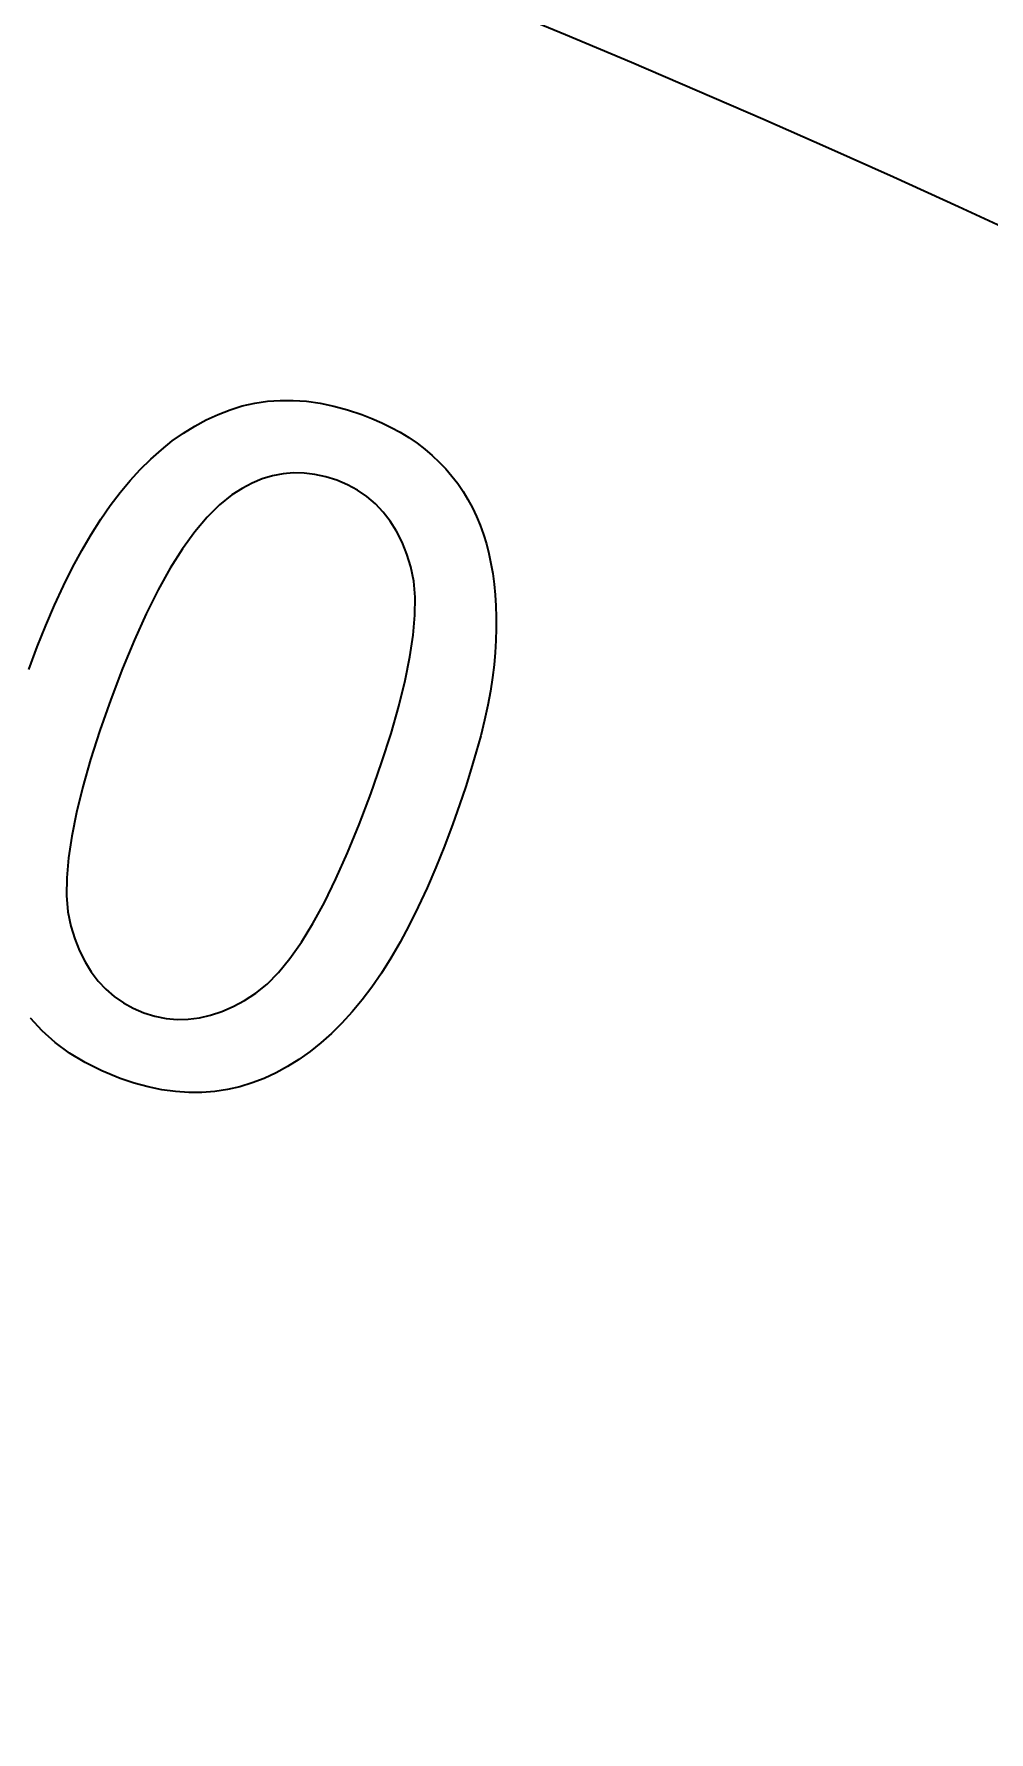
# Model space of a CAD drawing. Extents: x 0 to 297, y 0 to 210.
# Drawn here: x 237.28 to 240.74, y 131.63 to 137.76 of the extents above; entities that cross this region are included whole.
import ezdxf

# ---------------------------------------------------------------- set-up
doc = ezdxf.new("R2010")
doc.units = 0

msp = doc.modelspace()

# ---------------------------------------------------------------- linework, layer by layer
at = {"color": 7, "lineweight": 35, "ltscale": 0.001164}
for p, q in [((237.9496, 136.3884), (237.9931, 136.4052)), ((238.1279, 136.4356), (238.1744, 136.439))]:
    msp.add_line(p, q, dxfattribs=at)
at = {"color": 7, "lineweight": 35, "ltscale": 0.001156}
msp.add_line((237.9931, 136.4052), (238.0373, 136.4187), dxfattribs=at)
at = {"color": 7, "lineweight": 35, "ltscale": 0.001153}
msp.add_line((238.0373, 136.4187), (238.0822, 136.4289), dxfattribs=at)
at = {"color": 7, "lineweight": 35, "ltscale": 0.001155}
for p, q in [((238.0822, 136.4289), (238.1279, 136.4356)), ((238.0288, 133.9586), (237.9837, 133.9484))]:
    msp.add_line(p, q, dxfattribs=at)
at = {"color": 7, "lineweight": 35, "ltscale": 0.00118}
msp.add_line((238.1744, 136.439), (238.2216, 136.439), dxfattribs=at)
at = {"color": 7, "lineweight": 35, "ltscale": 0.001202}
msp.add_line((238.2216, 136.439), (238.2695, 136.4356), dxfattribs=at)
at = {"color": 7, "lineweight": 35, "ltscale": 0.001229}
msp.add_line((238.2695, 136.4356), (238.3182, 136.4288), dxfattribs=at)
at = {"color": 7, "lineweight": 35, "ltscale": 0.001261}
msp.add_line((238.3182, 136.4288), (238.3676, 136.4186), dxfattribs=at)
at = {"color": 7, "lineweight": 35, "ltscale": 0.001299}
msp.add_line((238.3676, 136.4186), (238.4178, 136.4051), dxfattribs=at)
at = {"color": 7, "lineweight": 35, "ltscale": 0.001342}
msp.add_line((238.4178, 136.4051), (238.4687, 136.3881), dxfattribs=at)
at = {"color": 7, "lineweight": 35, "ltscale": 0.001207}
for p, q in [((237.8242, 136.3207), (237.8652, 136.3462)), ((237.8439, 133.938), (237.7958, 133.9414))]:
    msp.add_line(p, q, dxfattribs=at)
at = {"color": 7, "lineweight": 35, "ltscale": 0.001187}
msp.add_line((237.8652, 136.3462), (237.907, 136.3688), dxfattribs=at)
at = {"color": 7, "lineweight": 35, "ltscale": 0.001173}
msp.add_line((237.907, 136.3688), (237.9496, 136.3884), dxfattribs=at)
at = {"color": 7, "lineweight": 35, "ltscale": 0.000993554}
msp.add_line((238.4687, 136.3881), (238.5057, 136.3737), dxfattribs=at)
at = {"color": 7, "lineweight": 35, "ltscale": 0.000971659}
msp.add_line((238.5057, 136.3737), (238.5414, 136.3582), dxfattribs=at)
at = {"color": 7, "lineweight": 35, "ltscale": 0.000949237}
msp.add_line((238.5414, 136.3582), (238.5754, 136.3415), dxfattribs=at)
at = {"color": 7, "lineweight": 35, "ltscale": 0.000930754}
msp.add_line((238.5754, 136.3415), (238.6081, 136.3236), dxfattribs=at)
at = {"color": 7, "lineweight": 35, "ltscale": 0.001258}
for p, q in [((237.7448, 136.2608), (237.7841, 136.2922)), ((238.3213, 134.1174), (238.282, 134.0859))]:
    msp.add_line(p, q, dxfattribs=at)
at = {"color": 7, "lineweight": 35, "ltscale": 0.00123}
msp.add_line((237.7841, 136.2922), (237.8242, 136.3207), dxfattribs=at)
at = {"color": 7, "lineweight": 35, "ltscale": 0.000913394}
msp.add_line((238.6081, 136.3236), (238.6392, 136.3045), dxfattribs=at)
at = {"color": 7, "lineweight": 35, "ltscale": 0.000897779}
msp.add_line((238.6392, 136.3045), (238.6689, 136.2842), dxfattribs=at)
at = {"color": 7, "lineweight": 35, "ltscale": 0.000885418}
msp.add_line((238.6689, 136.2842), (238.6971, 136.2627), dxfattribs=at)
at = {"color": 7, "lineweight": 35, "ltscale": 0.001324}
for p, q in [((237.6686, 136.1893), (237.7063, 136.2266)), ((238.3973, 134.1891), (238.3597, 134.1518))]:
    msp.add_line(p, q, dxfattribs=at)
at = {"color": 7, "lineweight": 35, "ltscale": 0.001289}
for p, q in [((237.7063, 136.2266), (237.7448, 136.2608)), ((238.3597, 134.1518), (238.3213, 134.1174))]:
    msp.add_line(p, q, dxfattribs=at)
at = {"color": 7, "lineweight": 35, "ltscale": 0.000875284}
msp.add_line((238.6971, 136.2627), (238.7238, 136.2401), dxfattribs=at)
at = {"color": 7, "lineweight": 35, "ltscale": 0.000867269}
msp.add_line((238.7238, 136.2401), (238.7489, 136.2162), dxfattribs=at)
at = {"color": 7, "lineweight": 35, "ltscale": 0.001363}
for p, q in [((237.6317, 136.1492), (237.6686, 136.1893)), ((238.4341, 134.2294), (238.3973, 134.1891))]:
    msp.add_line(p, q, dxfattribs=at)
at = {"color": 7, "lineweight": 35, "ltscale": 0.00097345}
msp.add_line((238.1469, 136.1662), (238.1096, 136.155), dxfattribs=at)
at = {"color": 7, "lineweight": 35, "ltscale": 0.000959048}
msp.add_line((238.1846, 136.1734), (238.1469, 136.1662), dxfattribs=at)
at = {"color": 7, "lineweight": 35, "ltscale": 0.0009546}
msp.add_line((238.2226, 136.1768), (238.1846, 136.1734), dxfattribs=at)
at = {"color": 7, "lineweight": 35, "ltscale": 0.000960293}
msp.add_line((238.261, 136.1761), (238.2226, 136.1768), dxfattribs=at)
at = {"color": 7, "lineweight": 35, "ltscale": 0.000976894}
msp.add_line((238.2998, 136.1715), (238.261, 136.1761), dxfattribs=at)
at = {"color": 7, "lineweight": 35, "ltscale": 0.001002}
msp.add_line((238.339, 136.163), (238.2998, 136.1715), dxfattribs=at)
at = {"color": 7, "lineweight": 35, "ltscale": 0.001037}
for p, q in [((238.3786, 136.1505), (238.339, 136.163)), ((237.4913, 134.3738), (237.5164, 134.3408)), ((237.8822, 134.2079), (237.9227, 134.2171))]:
    msp.add_line(p, q, dxfattribs=at)
at = {"color": 7, "lineweight": 35, "ltscale": 0.000861833}
msp.add_line((238.7489, 136.2162), (238.7727, 136.1913), dxfattribs=at)
at = {"color": 7, "lineweight": 35, "ltscale": 0.000856988}
msp.add_line((238.7727, 136.1913), (238.7949, 136.1652), dxfattribs=at)
at = {"color": 7, "lineweight": 35, "ltscale": 0.000853314}
msp.add_line((238.7949, 136.1652), (238.8157, 136.1381), dxfattribs=at)
at = {"color": 7, "lineweight": 35, "ltscale": 0.00146}
for p, q in [((237.5603, 136.0596), (237.5957, 136.1061)), ((238.6618, 135.7274), (238.6569, 135.7856))]:
    msp.add_line(p, q, dxfattribs=at)
at = {"color": 7, "lineweight": 35, "ltscale": 0.001405}
msp.add_line((237.5957, 136.1061), (237.6317, 136.1492), dxfattribs=at)
at = {"color": 7, "lineweight": 35, "ltscale": 0.00145}
msp.add_line((238, 136.0977), (237.9548, 136.0614), dxfattribs=at)
at = {"color": 7, "lineweight": 35, "ltscale": 0.001072}
msp.add_line((238.0362, 136.1208), (238, 136.0977), dxfattribs=at)
at = {"color": 7, "lineweight": 35, "ltscale": 0.00103}
msp.add_line((238.0727, 136.1399), (238.0362, 136.1208), dxfattribs=at)
at = {"color": 7, "lineweight": 35, "ltscale": 0.000997146}
msp.add_line((238.1096, 136.155), (238.0727, 136.1399), dxfattribs=at)
at = {"color": 7, "lineweight": 35, "ltscale": 0.001058}
msp.add_line((238.4176, 136.1341), (238.3786, 136.1505), dxfattribs=at)
at = {"color": 7, "lineweight": 35, "ltscale": 0.001033}
msp.add_line((238.4539, 136.1144), (238.4176, 136.1341), dxfattribs=at)
at = {"color": 7, "lineweight": 35, "ltscale": 0.001018}
for p, q in [((238.4875, 136.0914), (238.4539, 136.1144)), ((237.6077, 134.262), (237.6434, 134.2425)), ((237.7217, 134.214), (237.7616, 134.206))]:
    msp.add_line(p, q, dxfattribs=at)
at = {"color": 7, "lineweight": 35, "ltscale": 0.000851566}
msp.add_line((238.8157, 136.1381), (238.835, 136.11), dxfattribs=at)
at = {"color": 7, "lineweight": 35, "ltscale": 0.000851892}
msp.add_line((238.835, 136.11), (238.8528, 136.0809), dxfattribs=at)
at = {"color": 7, "lineweight": 35, "ltscale": 0.001532}
msp.add_line((237.5255, 136.0092), (237.5603, 136.0596), dxfattribs=at)
at = {"color": 7, "lineweight": 35, "ltscale": 0.001584}
msp.add_line((237.9548, 136.0614), (237.9098, 136.0168), dxfattribs=at)
at = {"color": 7, "lineweight": 35, "ltscale": 0.001015}
for p, q in [((238.5184, 136.065), (238.4875, 136.0914)), ((237.5164, 134.3408), (237.5442, 134.3112))]:
    msp.add_line(p, q, dxfattribs=at)
at = {"color": 7, "lineweight": 35, "ltscale": 0.001022}
msp.add_line((238.5465, 136.0354), (238.5184, 136.065), dxfattribs=at)
at = {"color": 7, "lineweight": 35, "ltscale": 0.001042}
for p, q in [((238.5719, 136.0024), (238.5465, 136.0354)), ((237.6434, 134.2425), (237.6819, 134.2263)), ((237.6819, 134.2263), (237.7217, 134.214))]:
    msp.add_line(p, q, dxfattribs=at)
at = {"color": 7, "lineweight": 35, "ltscale": 0.000853638}
msp.add_line((238.8528, 136.0809), (238.869, 136.0509), dxfattribs=at)
at = {"color": 7, "lineweight": 35, "ltscale": 0.000859445}
msp.add_line((238.869, 136.0509), (238.8839, 136.0199), dxfattribs=at)
at = {"color": 7, "lineweight": 35, "ltscale": 0.001605}
msp.add_line((237.4911, 135.9549), (237.5255, 136.0092), dxfattribs=at)
at = {"color": 7, "lineweight": 35, "ltscale": 0.001732}
msp.add_line((237.9098, 136.0168), (237.8652, 135.9638), dxfattribs=at)
at = {"color": 7, "lineweight": 35, "ltscale": 0.001071}
msp.add_line((238.5947, 135.966), (238.5719, 136.0024), dxfattribs=at)
at = {"color": 7, "lineweight": 35, "ltscale": 0.000867286}
msp.add_line((238.8839, 136.0199), (238.8972, 135.9879), dxfattribs=at)
at = {"color": 7, "lineweight": 35, "ltscale": 0.000876382}
msp.add_line((238.8972, 135.9879), (238.9091, 135.9549), dxfattribs=at)
at = {"color": 7, "lineweight": 35, "ltscale": 0.00168}
msp.add_line((237.4574, 135.8968), (237.4911, 135.9549), dxfattribs=at)
at = {"color": 7, "lineweight": 35, "ltscale": 0.001891}
msp.add_line((237.8652, 135.9638), (237.821, 135.9025), dxfattribs=at)
at = {"color": 7, "lineweight": 35, "ltscale": 0.001111}
msp.add_line((238.6146, 135.9263), (238.5947, 135.966), dxfattribs=at)
at = {"color": 7, "lineweight": 35, "ltscale": 0.001158}
msp.add_line((238.6319, 135.8834), (238.6146, 135.9263), dxfattribs=at)
at = {"color": 7, "lineweight": 35, "ltscale": 0.000888142}
msp.add_line((238.9091, 135.9549), (238.9194, 135.9209), dxfattribs=at)
at = {"color": 7, "lineweight": 35, "ltscale": 0.000901706}
msp.add_line((238.9194, 135.9209), (238.9283, 135.886), dxfattribs=at)
at = {"color": 7, "lineweight": 35, "ltscale": 0.001759}
msp.add_line((237.4241, 135.8348), (237.4574, 135.8968), dxfattribs=at)
at = {"color": 7, "lineweight": 35, "ltscale": 0.00206}
msp.add_line((237.821, 135.9025), (237.777, 135.8327), dxfattribs=at)
at = {"color": 7, "lineweight": 35, "ltscale": 0.001215}
msp.add_line((238.6465, 135.837), (238.6319, 135.8834), dxfattribs=at)
at = {"color": 7, "lineweight": 35, "ltscale": 0.000917913}
msp.add_line((238.9283, 135.886), (238.9359, 135.85), dxfattribs=at)
at = {"color": 7, "lineweight": 35, "ltscale": 0.000934871}
msp.add_line((238.9359, 135.85), (238.9421, 135.8132), dxfattribs=at)
at = {"color": 7, "lineweight": 35, "ltscale": 0.001839}
msp.add_line((237.3914, 135.7689), (237.4241, 135.8348), dxfattribs=at)
at = {"color": 7, "lineweight": 35, "ltscale": 0.002236}
msp.add_line((237.777, 135.8327), (237.7334, 135.7547), dxfattribs=at)
at = {"color": 7, "lineweight": 35, "ltscale": 0.001311}
msp.add_line((238.6569, 135.7856), (238.6465, 135.837), dxfattribs=at)
at = {"color": 7, "lineweight": 35, "ltscale": 0.000954233}
msp.add_line((238.9421, 135.8132), (238.9471, 135.7753), dxfattribs=at)
at = {"color": 7, "lineweight": 35, "ltscale": 0.001921}
msp.add_line((237.3592, 135.6992), (237.3914, 135.7689), dxfattribs=at)
at = {"color": 7, "lineweight": 35, "ltscale": 0.002417}
msp.add_line((237.7334, 135.7547), (237.6901, 135.6682), dxfattribs=at)
at = {"color": 7, "lineweight": 35, "ltscale": 0.001624}
msp.add_line((238.6611, 135.6624), (238.6618, 135.7274), dxfattribs=at)
at = {"color": 7, "lineweight": 35, "ltscale": 0.000974643}
msp.add_line((238.9471, 135.7753), (238.9509, 135.7365), dxfattribs=at)
at = {"color": 7, "lineweight": 35, "ltscale": 0.00099641}
msp.add_line((238.9509, 135.7365), (238.9534, 135.6967), dxfattribs=at)
at = {"color": 7, "lineweight": 35, "ltscale": 0.002003}
msp.add_line((237.3276, 135.6255), (237.3592, 135.6992), dxfattribs=at)
at = {"color": 7, "lineweight": 35, "ltscale": 0.002601}
msp.add_line((237.6901, 135.6682), (237.6472, 135.5734), dxfattribs=at)
at = {"color": 7, "lineweight": 35, "ltscale": 0.001019}
msp.add_line((238.9534, 135.6967), (238.9546, 135.656), dxfattribs=at)
at = {"color": 7, "lineweight": 35, "ltscale": 0.002089}
msp.add_line((237.2964, 135.548), (237.3276, 135.6255), dxfattribs=at)
at = {"color": 7, "lineweight": 35, "ltscale": 0.001802}
msp.add_line((238.6549, 135.5906), (238.6611, 135.6624), dxfattribs=at)
at = {"color": 7, "lineweight": 35, "ltscale": 0.001066}
msp.add_line((238.9546, 135.6143), (238.9533, 135.5717), dxfattribs=at)
at = {"color": 7, "lineweight": 35, "ltscale": 0.001041}
msp.add_line((238.9546, 135.656), (238.9546, 135.6143), dxfattribs=at)
at = {"color": 7, "lineweight": 35, "ltscale": 0.002174}
msp.add_line((237.2658, 135.4666), (237.2964, 135.548), dxfattribs=at)
at = {"color": 7, "lineweight": 35, "ltscale": 0.00279}
msp.add_line((237.6472, 135.5734), (237.6046, 135.4703), dxfattribs=at)
at = {"color": 7, "lineweight": 35, "ltscale": 0.001987}
msp.add_line((238.6432, 135.512), (238.6549, 135.5906), dxfattribs=at)
at = {"color": 7, "lineweight": 35, "ltscale": 0.001092}
msp.add_line((238.9533, 135.5717), (238.9508, 135.5281), dxfattribs=at)
at = {"color": 7, "lineweight": 35, "ltscale": 0.002179}
msp.add_line((238.6259, 135.4266), (238.6432, 135.512), dxfattribs=at)
at = {"color": 7, "lineweight": 35, "ltscale": 0.001166}
for p, q in [((238.947, 135.4836), (238.9416, 135.4373)), ((238.1165, 133.9892), (238.0731, 133.9724))]:
    msp.add_line(p, q, dxfattribs=at)
at = {"color": 7, "lineweight": 35, "ltscale": 0.001118}
msp.add_line((238.9508, 135.5281), (238.947, 135.4836), dxfattribs=at)
at = {"color": 7, "lineweight": 35, "ltscale": 0.002982}
msp.add_line((237.6046, 135.4703), (237.5623, 135.3587), dxfattribs=at)
at = {"color": 7, "lineweight": 35, "ltscale": 0.002375}
msp.add_line((238.6031, 135.3344), (238.6259, 135.4266), dxfattribs=at)
at = {"color": 7, "lineweight": 35, "ltscale": 0.001233}
msp.add_line((238.9416, 135.4373), (238.934, 135.3885), dxfattribs=at)
at = {"color": 7, "lineweight": 35, "ltscale": 0.002975}
msp.add_line((237.5623, 135.3587), (237.5229, 135.2464), dxfattribs=at)
at = {"color": 7, "lineweight": 35, "ltscale": 0.001304}
msp.add_line((238.934, 135.3885), (238.9243, 135.3373), dxfattribs=at)
at = {"color": 7, "lineweight": 35, "ltscale": 0.002575}
msp.add_line((238.5747, 135.2354), (238.6031, 135.3344), dxfattribs=at)
at = {"color": 7, "lineweight": 35, "ltscale": 0.001375}
msp.add_line((238.9243, 135.3373), (238.9126, 135.2835), dxfattribs=at)
at = {"color": 7, "lineweight": 35, "ltscale": 0.002772}
msp.add_line((237.5229, 135.2464), (237.4891, 135.1408), dxfattribs=at)
at = {"color": 7, "lineweight": 35, "ltscale": 0.002778}
msp.add_line((238.5408, 135.1295), (238.5747, 135.2354), dxfattribs=at)
at = {"color": 7, "lineweight": 35, "ltscale": 0.001447}
msp.add_line((238.9126, 135.2835), (238.8987, 135.2273), dxfattribs=at)
at = {"color": 7, "lineweight": 35, "ltscale": 0.001521}
msp.add_line((238.8987, 135.2273), (238.8827, 135.1686), dxfattribs=at)
at = {"color": 7, "lineweight": 35, "ltscale": 0.00257}
msp.add_line((237.4891, 135.1408), (237.4608, 135.042), dxfattribs=at)
at = {"color": 7, "lineweight": 35, "ltscale": 0.002983}
msp.add_line((238.5014, 135.0169), (238.5408, 135.1295), dxfattribs=at)
at = {"color": 7, "lineweight": 35, "ltscale": 0.001594}
msp.add_line((238.8827, 135.1686), (238.8647, 135.1075), dxfattribs=at)
at = {"color": 7, "lineweight": 35, "ltscale": 0.001669}
msp.add_line((238.8647, 135.1075), (238.8445, 135.0438), dxfattribs=at)
at = {"color": 7, "lineweight": 35, "ltscale": 0.002371}
msp.add_line((237.4608, 135.042), (237.4381, 134.95), dxfattribs=at)
at = {"color": 7, "lineweight": 35, "ltscale": 0.002967}
msp.add_line((238.4594, 134.9059), (238.5014, 135.0169), dxfattribs=at)
at = {"color": 7, "lineweight": 35, "ltscale": 0.001745}
msp.add_line((238.8445, 135.0438), (238.8222, 134.9777), dxfattribs=at)
at = {"color": 7, "lineweight": 35, "ltscale": 0.002176}
msp.add_line((237.4381, 134.95), (237.4208, 134.8647), dxfattribs=at)
at = {"color": 7, "lineweight": 35, "ltscale": 0.001822}
msp.add_line((238.8222, 134.9777), (238.7978, 134.909), dxfattribs=at)
at = {"color": 7, "lineweight": 35, "ltscale": 0.002765}
msp.add_line((238.4175, 134.8035), (238.4594, 134.9059), dxfattribs=at)
at = {"color": 7, "lineweight": 35, "ltscale": 0.002158}
msp.add_line((238.7978, 134.909), (238.7674, 134.8282), dxfattribs=at)
at = {"color": 7, "lineweight": 35, "ltscale": 0.001986}
msp.add_line((237.4208, 134.8647), (237.4091, 134.7861), dxfattribs=at)
at = {"color": 7, "lineweight": 35, "ltscale": 0.002073}
msp.add_line((238.7674, 134.8282), (238.7365, 134.7513), dxfattribs=at)
at = {"color": 7, "lineweight": 35, "ltscale": 0.001801}
for p, q in [((237.4091, 134.7861), (237.4029, 134.7143)), ((238.2096, 134.4219), (238.251, 134.4809))]:
    msp.add_line(p, q, dxfattribs=at)
at = {"color": 7, "lineweight": 35, "ltscale": 0.002564}
msp.add_line((238.3758, 134.7099), (238.4175, 134.8035), dxfattribs=at)
at = {"color": 7, "lineweight": 35, "ltscale": 0.001991}
msp.add_line((238.7365, 134.7513), (238.7051, 134.6781), dxfattribs=at)
at = {"color": 7, "lineweight": 35, "ltscale": 0.001626}
for p, q in [((237.4029, 134.7143), (237.4022, 134.6493)), ((238.1683, 134.3716), (238.2096, 134.4219))]:
    msp.add_line(p, q, dxfattribs=at)
at = {"color": 7, "lineweight": 35, "ltscale": 0.002367}
msp.add_line((238.3341, 134.6249), (238.3758, 134.7099), dxfattribs=at)
at = {"color": 7, "lineweight": 35, "ltscale": 0.001463}
msp.add_line((237.4022, 134.6493), (237.4071, 134.591), dxfattribs=at)
at = {"color": 7, "lineweight": 35, "ltscale": 0.002173}
msp.add_line((238.2925, 134.5485), (238.3341, 134.6249), dxfattribs=at)
at = {"color": 7, "lineweight": 35, "ltscale": 0.001909}
msp.add_line((238.7051, 134.6781), (238.6731, 134.6087), dxfattribs=at)
at = {"color": 7, "lineweight": 35, "ltscale": 0.001314}
msp.add_line((237.4071, 134.591), (237.4174, 134.5395), dxfattribs=at)
at = {"color": 7, "lineweight": 35, "ltscale": 0.00183}
msp.add_line((238.6731, 134.6087), (238.6406, 134.5432), dxfattribs=at)
at = {"color": 7, "lineweight": 35, "ltscale": 0.001217}
msp.add_line((237.4174, 134.5395), (237.4319, 134.493), dxfattribs=at)
at = {"color": 7, "lineweight": 35, "ltscale": 0.001984}
msp.add_line((238.251, 134.4809), (238.2925, 134.5485), dxfattribs=at)
at = {"color": 7, "lineweight": 35, "ltscale": 0.001751}
msp.add_line((238.6406, 134.5432), (238.6075, 134.4814), dxfattribs=at)
at = {"color": 7, "lineweight": 35, "ltscale": 0.001159}
for p, q in [((237.4319, 134.493), (237.4491, 134.4499)), ((237.9837, 133.9484), (237.9379, 133.9415)), ((238.0731, 133.9724), (238.0288, 133.9586))]:
    msp.add_line(p, q, dxfattribs=at)
at = {"color": 7, "lineweight": 35, "ltscale": 0.00111}
msp.add_line((237.4491, 134.4499), (237.4689, 134.4101), dxfattribs=at)
at = {"color": 7, "lineweight": 35, "ltscale": 0.001674}
msp.add_line((238.6075, 134.4814), (238.5739, 134.4235), dxfattribs=at)
at = {"color": 7, "lineweight": 35, "ltscale": 0.001068}
msp.add_line((237.4689, 134.4101), (237.4913, 134.3738), dxfattribs=at)
at = {"color": 7, "lineweight": 35, "ltscale": 0.001601}
msp.add_line((238.5739, 134.4235), (238.5398, 134.3694), dxfattribs=at)
at = {"color": 7, "lineweight": 35, "ltscale": 0.001317}
msp.add_line((238.086, 134.297), (238.1271, 134.33), dxfattribs=at)
at = {"color": 7, "lineweight": 35, "ltscale": 0.001465}
msp.add_line((238.1271, 134.33), (238.1683, 134.3716), dxfattribs=at)
at = {"color": 7, "lineweight": 35, "ltscale": 0.001458}
msp.add_line((238.5052, 134.319), (238.47, 134.2725), dxfattribs=at)
at = {"color": 7, "lineweight": 35, "ltscale": 0.001528}
msp.add_line((238.5398, 134.3694), (238.5052, 134.319), dxfattribs=at)
at = {"color": 7, "lineweight": 35, "ltscale": 0.001005}
for p, q in [((237.5442, 134.3112), (237.5746, 134.2849)), ((237.8017, 134.2023), (237.8419, 134.2029))]:
    msp.add_line(p, q, dxfattribs=at)
at = {"color": 7, "lineweight": 35, "ltscale": 0.001006}
msp.add_line((237.5746, 134.2849), (237.6077, 134.262), dxfattribs=at)
at = {"color": 7, "lineweight": 35, "ltscale": 0.001162}
msp.add_line((238.0041, 134.2485), (238.045, 134.2706), dxfattribs=at)
at = {"color": 7, "lineweight": 35, "ltscale": 0.00122}
msp.add_line((238.045, 134.2706), (238.086, 134.297), dxfattribs=at)
at = {"color": 7, "lineweight": 35, "ltscale": 0.001403}
msp.add_line((238.47, 134.2725), (238.4341, 134.2294), dxfattribs=at)
at = {"color": 7, "lineweight": 35, "ltscale": 0.001554}
msp.add_line((237.3145, 134.1604), (237.2723, 134.2061), dxfattribs=at)
at = {"color": 7, "lineweight": 35, "ltscale": 0.001007}
msp.add_line((237.7616, 134.206), (237.8017, 134.2023), dxfattribs=at)
at = {"color": 7, "lineweight": 35, "ltscale": 0.001016}
msp.add_line((237.8419, 134.2029), (237.8822, 134.2079), dxfattribs=at)
at = {"color": 7, "lineweight": 35, "ltscale": 0.00107}
msp.add_line((237.9227, 134.2171), (237.9633, 134.2306), dxfattribs=at)
at = {"color": 7, "lineweight": 35, "ltscale": 0.001112}
msp.add_line((237.9633, 134.2306), (238.0041, 134.2485), dxfattribs=at)
at = {"color": 7, "lineweight": 35, "ltscale": 0.00157}
msp.add_line((237.3613, 134.1186), (237.3145, 134.1604), dxfattribs=at)
at = {"color": 7, "lineweight": 35, "ltscale": 0.001603}
msp.add_line((237.4128, 134.0805), (237.3613, 134.1186), dxfattribs=at)
at = {"color": 7, "lineweight": 35, "ltscale": 0.001646}
msp.add_line((237.469, 134.0463), (237.4128, 134.0805), dxfattribs=at)
at = {"color": 7, "lineweight": 35, "ltscale": 0.001231}
msp.add_line((238.282, 134.0859), (238.2419, 134.0574), dxfattribs=at)
at = {"color": 7, "lineweight": 35, "ltscale": 0.001702}
msp.add_line((237.5299, 134.0158), (237.469, 134.0463), dxfattribs=at)
at = {"color": 7, "lineweight": 35, "ltscale": 0.00177}
msp.add_line((237.5956, 133.9892), (237.5299, 134.0158), dxfattribs=at)
at = {"color": 7, "lineweight": 35, "ltscale": 0.001175}
msp.add_line((238.1592, 134.009), (238.1165, 133.9892), dxfattribs=at)
at = {"color": 7, "lineweight": 35, "ltscale": 0.001189}
msp.add_line((238.201, 134.0318), (238.1592, 134.009), dxfattribs=at)
at = {"color": 7, "lineweight": 35, "ltscale": 0.001208}
msp.add_line((238.2419, 134.0574), (238.201, 134.0318), dxfattribs=at)
at = {"color": 7, "lineweight": 35, "ltscale": 0.001349}
msp.add_line((237.6467, 133.9721), (237.5956, 133.9892), dxfattribs=at)
at = {"color": 7, "lineweight": 35, "ltscale": 0.001307}
msp.add_line((237.6972, 133.9585), (237.6467, 133.9721), dxfattribs=at)
at = {"color": 7, "lineweight": 35, "ltscale": 0.001268}
msp.add_line((237.7469, 133.9482), (237.6972, 133.9585), dxfattribs=at)
at = {"color": 7, "lineweight": 35, "ltscale": 0.001234}
msp.add_line((237.7958, 133.9414), (237.7469, 133.9482), dxfattribs=at)
at = {"color": 7, "lineweight": 35, "ltscale": 0.001184}
msp.add_line((237.8913, 133.938), (237.8439, 133.938), dxfattribs=at)
at = {"color": 7, "lineweight": 35, "ltscale": 0.001169}
msp.add_line((237.9379, 133.9415), (237.8913, 133.938), dxfattribs=at)
at = {"color": 7, "lineweight": 35}
msp.add_circle((222.9007, 98.5005), 42.5, dxfattribs=at)

doc.saveas('drawing.dxf')
